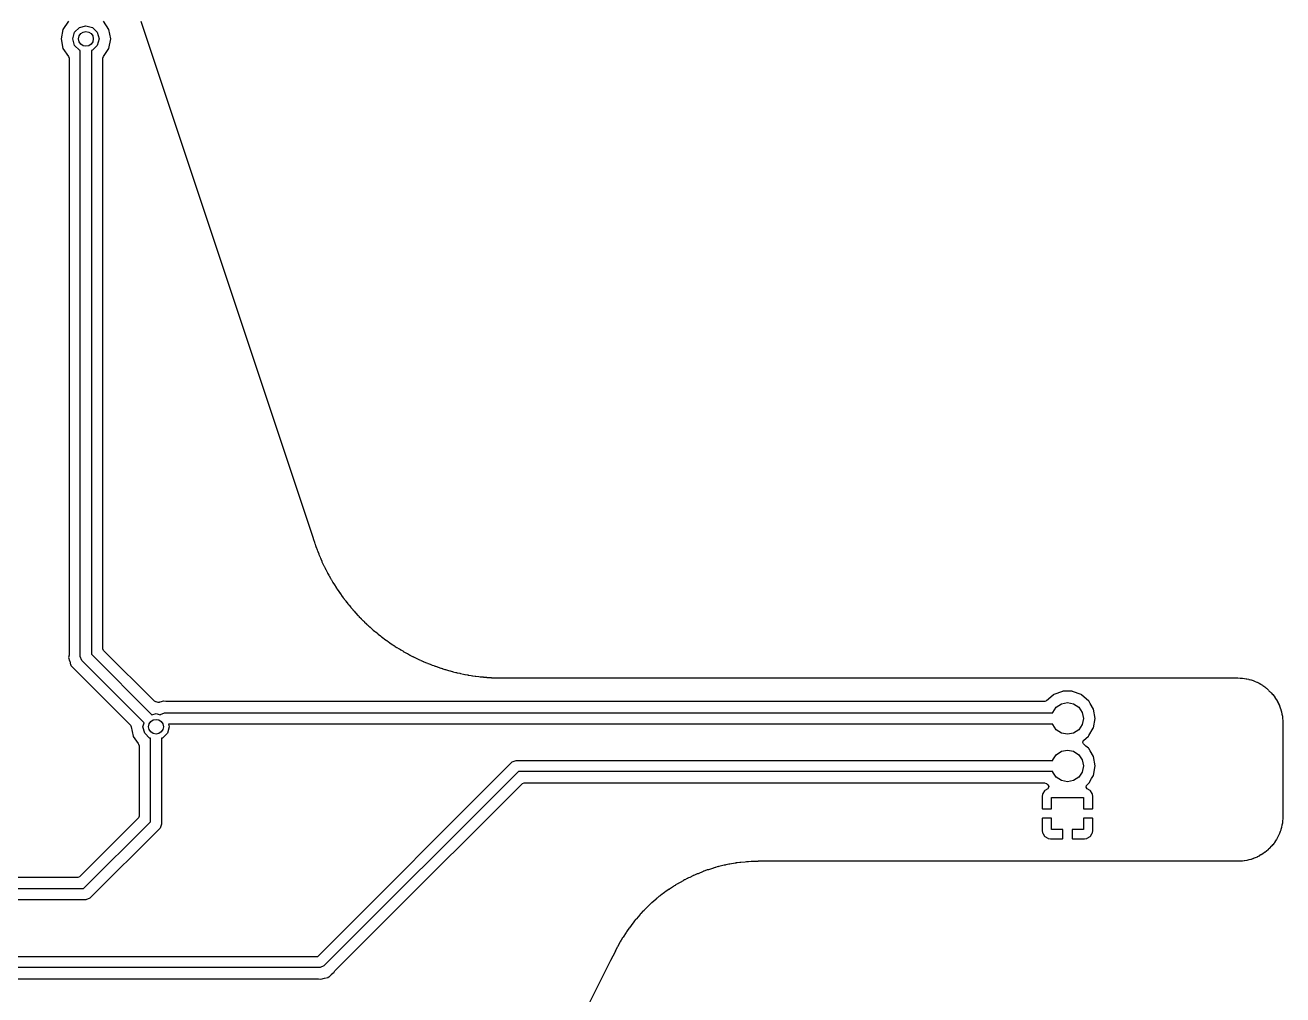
# Model space of a CAD drawing. Extents: x 0.81 to 6.94, y -6.68 to -0.78.
# Drawn here: x 4.297 to 6.943, y -4.462 to -2.421 of the extents above; entities that cross this region are included whole.
import ezdxf

# ---------------------------------------------------------------- set-up
doc = ezdxf.new("R2010")
doc.units = 0
doc.header["$MEASUREMENT"] = 0
doc.layers.add('BLACK', color=7, linetype='CONTINUOUS')

msp = doc.modelspace()

# ---------------------------------------------------------------- linework, layer by layer
at = {"layer": 'BLACK', "linetype": 'CONTINUOUS'}
for p, q in [((4.37677, -2.43002), (4.3728, -2.45)), ((4.38809, -2.41309), (4.37677, -2.43002)), ((4.40113, -2.43622), (4.41122, -2.42613)), ((4.41122, -2.42613), (4.425, -2.42244)), ((4.425, -2.42244), (4.43878, -2.42613)), ((4.43878, -2.42613), (4.44887, -2.43622)), ((4.47323, -2.43002), (4.46191, -2.41309)), ((4.4772, -2.45), (4.47323, -2.43002)), ((4.54025, -2.41302), (4.90279, -3.50064)), ((4.3728, -2.45), (4.37677, -2.46998)), ((4.39744, -2.45), (4.40113, -2.43622)), ((4.40113, -2.46378), (4.39744, -2.45)), ((4.44887, -2.43622), (4.45256, -2.45)), ((4.45256, -2.45), (4.44887, -2.46378)), ((4.47323, -2.46998), (4.4772, -2.45)), ((4.37677, -2.46998), (4.38809, -2.48691)), ((4.38809, -2.48691), (4.38817, -2.48697)), ((4.38817, -2.48697), (4.38955, -2.49029)), ((4.41122, -2.47387), (4.40113, -2.46378)), ((4.41319, -2.47439), (4.41122, -2.47387)), ((4.41319, -3.75), (4.41319, -2.47439)), ((4.43878, -2.47387), (4.43681, -2.47439)), ((4.43681, -2.47439), (4.43681, -3.74511)), ((4.44887, -2.46378), (4.43878, -2.47387)), ((4.46045, -2.49029), (4.46183, -2.48697)), ((4.46183, -2.48697), (4.46191, -2.48691)), ((4.46191, -2.48691), (4.47323, -2.46998)), ((4.38955, -2.49029), (4.38955, -3.74614)), ((4.46045, -3.73326), (4.46045, -2.49029)), ((4.90279, -3.50064), (4.90341, -3.50251)), ((4.90341, -3.50251), (4.90351, -3.50311)), ((4.90351, -3.50311), (4.90351, -3.50311)), ((4.90351, -3.50311), (4.90357, -3.50333)), ((4.90357, -3.50333), (4.90357, -3.50334)), ((4.90357, -3.50334), (4.90359, -3.50346)), ((4.90359, -3.50346), (4.90557, -3.50903)), ((4.90557, -3.50903), (4.9058, -3.50967)), ((4.9058, -3.50967), (4.90583, -3.50977)), ((4.90583, -3.50977), (4.90682, -3.51272)), ((4.90682, -3.51272), (4.90693, -3.51288)), ((4.90693, -3.51288), (4.90701, -3.51308)), ((4.90701, -3.51308), (4.9082, -3.51643)), ((4.9082, -3.51643), (4.90878, -3.51805)), ((4.90878, -3.51805), (4.90897, -3.51909)), ((4.90897, -3.51909), (4.90894, -3.51924)), ((4.90894, -3.51924), (4.90897, -3.51935)), ((4.90897, -3.51935), (4.90906, -3.51958)), ((4.90906, -3.51958), (4.90906, -3.51958)), ((4.90906, -3.51958), (4.91132, -3.52521)), ((4.91132, -3.52521), (4.91139, -3.5254)), ((4.91139, -3.5254), (4.91234, -3.52806)), ((4.91234, -3.52806), (4.91255, -3.52835)), ((4.91255, -3.52835), (4.91257, -3.52839)), ((4.91257, -3.52839), (4.91278, -3.52885)), ((4.91278, -3.52885), (4.9147, -3.53364)), ((4.9147, -3.53364), (4.91494, -3.53467)), ((4.91494, -3.53467), (4.91491, -3.53481)), ((4.91491, -3.53481), (4.91495, -3.53492)), ((4.91495, -3.53492), (4.91749, -3.5406)), ((4.91749, -3.5406), (4.91753, -3.54069)), ((4.91753, -3.54069), (4.91761, -3.54087)), ((4.91761, -3.54087), (4.91853, -3.54317)), ((4.91853, -3.54317), (4.91853, -3.54317)), ((4.91853, -3.54317), (4.91866, -3.5435)), ((4.91866, -3.5435), (4.91888, -3.54378)), ((4.91888, -3.54378), (4.9189, -3.54381)), ((4.9189, -3.54381), (4.91913, -3.54427)), ((4.91913, -3.54427), (4.9212, -3.54889)), ((4.9212, -3.54889), (4.92148, -3.54991)), ((4.92148, -3.54991), (4.92146, -3.55005)), ((4.92146, -3.55005), (4.9215, -3.55016)), ((4.9215, -3.55016), (4.92431, -3.55582)), ((4.92431, -3.55582), (4.92439, -3.556)), ((4.92439, -3.556), (4.92555, -3.55858)), ((4.92555, -3.55858), (4.92578, -3.55885)), ((4.92578, -3.55885), (4.9258, -3.55888)), ((4.9258, -3.55888), (4.92605, -3.55933)), ((4.92605, -3.55933), (4.92827, -3.56379)), ((4.92827, -3.56379), (4.92858, -3.5648)), ((4.92858, -3.5648), (4.92857, -3.56494)), ((4.92857, -3.56494), (4.92861, -3.56505)), ((4.92861, -3.56505), (4.92872, -3.56526)), ((4.92872, -3.56526), (4.92872, -3.56526)), ((4.92872, -3.56526), (4.93164, -3.57059)), ((4.93164, -3.57059), (4.93173, -3.57077)), ((4.93173, -3.57077), (4.933, -3.57331)), ((4.933, -3.57331), (4.93324, -3.57357)), ((4.93324, -3.57357), (4.93325, -3.57359)), ((4.93325, -3.57359), (4.93352, -3.57403)), ((4.93352, -3.57403), (4.93588, -3.57834)), ((4.93588, -3.57834), (4.93623, -3.57933)), ((4.93623, -3.57933), (4.93623, -3.57947)), ((4.93623, -3.57947), (4.93627, -3.57958)), ((4.93627, -3.57958), (4.93639, -3.57978)), ((4.93639, -3.57978), (4.93639, -3.57978)), ((4.93639, -3.57978), (4.93952, -3.585)), ((4.93952, -3.585), (4.93962, -3.58517)), ((4.93962, -3.58517), (4.94098, -3.58766)), ((4.94098, -3.58766), (4.94123, -3.58791)), ((4.94123, -3.58791), (4.94125, -3.58793)), ((4.94125, -3.58793), (4.94153, -3.58836)), ((4.94153, -3.58836), (4.94402, -3.59252)), ((4.94402, -3.59252), (4.94441, -3.59349)), ((4.94441, -3.59349), (4.94441, -3.59363)), ((4.94441, -3.59363), (4.94446, -3.59374)), ((4.94446, -3.59374), (4.94459, -3.59393)), ((4.94459, -3.59393), (4.94459, -3.59393)), ((4.94459, -3.59393), (4.94792, -3.59903)), ((4.94792, -3.59903), (4.94803, -3.5992)), ((4.94803, -3.5992), (4.9492, -3.60116)), ((4.9492, -3.60116), (4.94949, -3.60163)), ((4.94949, -3.60163), (4.94975, -3.60187)), ((4.94975, -3.60187), (4.94976, -3.60189)), ((4.94976, -3.60189), (4.95007, -3.6023)), ((4.95007, -3.6023), (4.95229, -3.60571)), ((4.95229, -3.60571), (4.95269, -3.60631)), ((4.95269, -3.60631), (4.95311, -3.60727)), ((4.95311, -3.60727), (4.95312, -3.60741)), ((4.95312, -3.60741), (4.95317, -3.60752)), ((4.95317, -3.60752), (4.95563, -3.61097)), ((4.95563, -3.61097), (4.95684, -3.61267)), ((4.95684, -3.61267), (4.95695, -3.61283)), ((4.95695, -3.61283), (4.9585, -3.61521)), ((4.9585, -3.61521), (4.95877, -3.61544)), ((4.95877, -3.61544), (4.95879, -3.61545)), ((4.95879, -3.61545), (4.95911, -3.61586)), ((4.95911, -3.61586), (4.96185, -3.61972)), ((4.96185, -3.61972), (4.96232, -3.62066)), ((4.96232, -3.62066), (4.96233, -3.6208)), ((4.96233, -3.6208), (4.96239, -3.6209)), ((4.96239, -3.6209), (4.96252, -3.62108)), ((4.96252, -3.62108), (4.96625, -3.62591)), ((4.96625, -3.62591), (4.96637, -3.62606)), ((4.96637, -3.62606), (4.96801, -3.62838)), ((4.96801, -3.62838), (4.96829, -3.6286)), ((4.96829, -3.6286), (4.9683, -3.62861)), ((4.9683, -3.62861), (4.96864, -3.629)), ((4.96864, -3.629), (4.96964, -3.63029)), ((4.96964, -3.63029), (4.97151, -3.63272)), ((4.97151, -3.63272), (4.97201, -3.63364)), ((4.97201, -3.63364), (4.97202, -3.63378)), ((4.97202, -3.63378), (4.97208, -3.63387)), ((4.97208, -3.63387), (4.97223, -3.63405)), ((4.97223, -3.63405), (4.97223, -3.63405)), ((4.97223, -3.63405), (4.97614, -3.63873)), ((4.97614, -3.63873), (4.97626, -3.63888)), ((4.97626, -3.63888), (4.97751, -3.6405)), ((4.97751, -3.6405), (4.978, -3.64113)), ((4.978, -3.64113), (4.97829, -3.64134)), ((4.97829, -3.64134), (4.9783, -3.64135)), ((4.9783, -3.64135), (4.97865, -3.64173)), ((4.97865, -3.64173), (4.98163, -3.6453)), ((4.98163, -3.6453), (4.98217, -3.6462)), ((4.98217, -3.6462), (4.98219, -3.64634)), ((4.98219, -3.64634), (4.98225, -3.64644)), ((4.98225, -3.64644), (4.9865, -3.65113)), ((4.9865, -3.65113), (4.98662, -3.65128)), ((4.98662, -3.65128), (4.98751, -3.65234)), ((4.98751, -3.65234), (4.98822, -3.65319)), ((4.98822, -3.65319), (4.98822, -3.65319)), ((4.98822, -3.65319), (4.98845, -3.65346)), ((4.98845, -3.65346), (4.98875, -3.65366)), ((4.98875, -3.65366), (4.98875, -3.65366)), ((4.98875, -3.65366), (4.98911, -3.65403)), ((4.98911, -3.65403), (4.99222, -3.65746)), ((4.99222, -3.65746), (4.99279, -3.65834)), ((4.99279, -3.65834), (4.99281, -3.65847)), ((4.99281, -3.65847), (4.99288, -3.65857)), ((4.99288, -3.65857), (4.99304, -3.65872)), ((4.99304, -3.65872), (4.99304, -3.65872)), ((4.99304, -3.65872), (4.99731, -3.6631)), ((4.99731, -3.6631), (4.99744, -3.66324)), ((4.99744, -3.66324), (4.99911, -3.66509)), ((4.99911, -3.66509), (4.99911, -3.66509)), ((4.99911, -3.66509), (4.99935, -3.66535)), ((4.99935, -3.66535), (4.99965, -3.66554)), ((4.99965, -3.66554), (4.99965, -3.66554)), ((4.99965, -3.66554), (5.00003, -3.66589)), ((5.00003, -3.66589), (5.00325, -3.66918)), ((5.00325, -3.66918), (5.00325, -3.66918)), ((5.00325, -3.66918), (5.00385, -3.67004)), ((5.00385, -3.67004), (5.00388, -3.67017)), ((5.00388, -3.67017), (5.00395, -3.67026)), ((5.00395, -3.67026), (5.00411, -3.67041)), ((5.00411, -3.67041), (5.00411, -3.67041)), ((5.00411, -3.67041), (5.00497, -3.67122)), ((5.00497, -3.67122), (5.00855, -3.67462)), ((5.00855, -3.67462), (5.00868, -3.67475)), ((5.00868, -3.67475), (5.00876, -3.67483)), ((5.00876, -3.67483), (5.01021, -3.67632)), ((5.01021, -3.67632), (5.01067, -3.67679)), ((5.01067, -3.67679), (5.01098, -3.67697)), ((5.01098, -3.67697), (5.01138, -3.6773)), ((5.01138, -3.6773), (5.0147, -3.68046)), ((5.0147, -3.68046), (5.01534, -3.68129)), ((5.01534, -3.68129), (5.01537, -3.68142)), ((5.01537, -3.68142), (5.01545, -3.68151)), ((5.01545, -3.68151), (5.01722, -3.68306)), ((5.01722, -3.68306), (5.02021, -3.68569)), ((5.02021, -3.68569), (5.02035, -3.68581)), ((5.02035, -3.68581), (5.02216, -3.68753)), ((5.02216, -3.68753), (5.02216, -3.68753)), ((5.02216, -3.68753), (5.02242, -3.68778)), ((5.02242, -3.68778), (5.02273, -3.68794)), ((5.02273, -3.68794), (5.02314, -3.68826)), ((5.02314, -3.68826), (5.02657, -3.69127)), ((5.02657, -3.69127), (5.02724, -3.69208)), ((5.02724, -3.69208), (5.02728, -3.6922)), ((5.02728, -3.6922), (5.02736, -3.69229)), ((5.02736, -3.69229), (5.02955, -3.69407)), ((5.02955, -3.69407), (5.03227, -3.69628)), ((5.03227, -3.69628), (5.03242, -3.6964)), ((5.03242, -3.6964), (5.0343, -3.69805)), ((5.0343, -3.69805), (5.0343, -3.69805)), ((5.0343, -3.69805), (5.03457, -3.69829)), ((5.03457, -3.69829), (5.03489, -3.69844)), ((5.03489, -3.69844), (5.0353, -3.69874)), ((5.0353, -3.69874), (5.03884, -3.70161)), ((5.03884, -3.70161), (5.03954, -3.70239)), ((5.03954, -3.70239), (5.03958, -3.70252)), ((5.03958, -3.70252), (5.03967, -3.7026)), ((5.03967, -3.7026), (5.04473, -3.7064)), ((5.04473, -3.7064), (5.04488, -3.70652)), ((5.04488, -3.70652), (5.0471, -3.70832)), ((5.0471, -3.70832), (5.04742, -3.70846)), ((5.04742, -3.70846), (5.04785, -3.70874)), ((5.04785, -3.70874), (5.05115, -3.71122)), ((5.05115, -3.71122), (5.05149, -3.71148)), ((5.05149, -3.71148), (5.05222, -3.71223)), ((5.05222, -3.71223), (5.05227, -3.71235)), ((5.05227, -3.71235), (5.05235, -3.71243)), ((5.05235, -3.71243), (5.05253, -3.71255)), ((5.05253, -3.71255), (5.05253, -3.71255)), ((5.05253, -3.71255), (5.05756, -3.71604)), ((5.05756, -3.71604), (5.05772, -3.71615)), ((5.05772, -3.71615), (5.06, -3.71786)), ((5.06, -3.71786), (5.06033, -3.71798)), ((5.06033, -3.71798), (5.06077, -3.71825)), ((5.06077, -3.71825), (5.06451, -3.72085)), ((5.06451, -3.72085), (5.06527, -3.72157)), ((5.06527, -3.72157), (5.06532, -3.72169)), ((5.06532, -3.72169), (5.06541, -3.72177)), ((5.06541, -3.72177), (5.07075, -3.72517)), ((5.07075, -3.72517), (5.07091, -3.72527)), ((5.07091, -3.72527), (5.07297, -3.7267)), ((5.07297, -3.7267), (5.07297, -3.7267)), ((5.07297, -3.7267), (5.07326, -3.7269)), ((5.07326, -3.7269), (5.07359, -3.72701)), ((5.07359, -3.72701), (5.07404, -3.72726)), ((5.07404, -3.72726), (5.07504, -3.7279)), ((5.07504, -3.7279), (5.07592, -3.72845)), ((5.07592, -3.72845), (5.07789, -3.72971)), ((5.07789, -3.72971), (5.07867, -3.73041)), ((5.07867, -3.73041), (5.07873, -3.73052)), ((5.07873, -3.73052), (5.07882, -3.7306)), ((5.07882, -3.7306), (5.08423, -3.73376)), ((4.38946, -3.74707), (4.38854, -3.75191)), ((4.38854, -3.75191), (4.39059, -3.75871)), ((4.38955, -3.74614), (4.38946, -3.74707)), ((4.41665, -3.75835), (4.41319, -3.75)), ((4.43681, -3.74511), (4.56394, -3.87224)), ((4.46191, -3.73677), (4.46045, -3.73326)), ((4.56908, -3.84394), (4.46191, -3.73677)), ((5.08423, -3.73376), (5.08429, -3.73379)), ((5.08429, -3.73379), (5.08445, -3.73389)), ((5.08445, -3.73389), (5.08656, -3.73523)), ((5.08656, -3.73523), (5.08656, -3.73523)), ((5.08656, -3.73523), (5.08686, -3.73542)), ((5.08686, -3.73542), (5.0872, -3.73552)), ((5.0872, -3.73552), (5.08766, -3.73576)), ((5.08766, -3.73576), (5.0916, -3.73806)), ((5.0916, -3.73806), (5.09241, -3.73873)), ((5.09241, -3.73873), (5.09248, -3.73884)), ((5.09248, -3.73884), (5.09257, -3.73891)), ((5.09257, -3.73891), (5.09276, -3.73901)), ((5.09276, -3.73901), (5.09276, -3.73901)), ((5.09276, -3.73901), (5.09816, -3.74189)), ((5.09816, -3.74189), (5.09832, -3.74199)), ((5.09832, -3.74199), (5.09957, -3.74271)), ((5.09957, -3.74271), (5.10079, -3.74342)), ((5.10079, -3.74342), (5.10113, -3.74351)), ((5.10113, -3.74351), (5.1016, -3.74373)), ((5.1016, -3.74373), (5.10564, -3.74589)), ((5.10564, -3.74589), (5.10647, -3.74652)), ((5.10647, -3.74652), (5.10654, -3.74664)), ((5.10654, -3.74664), (5.10664, -3.7467)), ((5.10664, -3.7467), (5.11228, -3.74944)), ((5.11228, -3.74944), (5.11234, -3.74946)), ((5.11234, -3.74946), (5.11251, -3.74955)), ((5.11251, -3.74955), (5.11281, -3.74971)), ((5.11281, -3.74971), (5.11424, -3.75047)), ((5.11424, -3.75047), (5.11502, -3.75089)), ((5.11502, -3.75089), (5.11537, -3.75096)), ((5.11537, -3.75096), (5.11585, -3.75117)), ((5.11585, -3.75117), (5.11999, -3.75318)), ((5.11999, -3.75318), (5.12085, -3.75378)), ((5.12085, -3.75378), (5.12092, -3.75389)), ((5.12092, -3.75389), (5.12102, -3.75395)), ((5.12102, -3.75395), (5.12122, -3.75404)), ((5.12122, -3.75404), (5.12682, -3.75649)), ((5.12682, -3.75649), (5.12699, -3.75657)), ((5.12699, -3.75657), (5.12924, -3.75766)), ((4.39059, -3.75871), (4.39075, -3.75924)), ((4.39075, -3.75924), (4.39082, -3.75949)), ((4.39082, -3.75949), (4.39264, -3.76692)), ((4.39264, -3.76692), (4.39304, -3.76737)), ((4.39304, -3.76737), (4.39321, -3.7677)), ((4.39321, -3.7677), (4.39323, -3.76775)), ((4.39323, -3.76775), (4.39344, -3.76815)), ((4.39344, -3.76815), (4.39357, -3.76859)), ((4.39357, -3.76859), (4.39399, -3.76913)), ((4.39399, -3.76913), (4.39895, -3.77409)), ((4.39895, -3.77409), (4.39917, -3.77432)), ((4.39917, -3.77432), (4.39962, -3.77483)), ((4.39962, -3.77483), (4.40416, -3.77998)), ((4.40416, -3.77998), (4.40472, -3.7802)), ((4.40472, -3.7802), (4.40521, -3.78054)), ((4.40521, -3.78054), (4.40517, -3.7806)), ((4.40517, -3.7806), (4.40602, -3.78116)), ((4.40602, -3.78116), (4.46294, -3.83808)), ((4.54724, -3.88894), (4.41665, -3.75835)), ((5.12924, -3.75766), (5.12924, -3.75766)), ((5.12924, -3.75766), (5.12956, -3.75782)), ((5.12956, -3.75782), (5.12991, -3.75787)), ((5.12991, -3.75787), (5.12991, -3.75788)), ((5.12991, -3.75788), (5.13039, -3.75806)), ((5.13039, -3.75806), (5.13463, -3.75992)), ((5.13463, -3.75992), (5.13551, -3.76048)), ((5.13551, -3.76048), (5.13559, -3.7606)), ((5.13559, -3.7606), (5.13569, -3.76065)), ((5.13569, -3.76065), (5.1359, -3.76073)), ((5.1359, -3.76073), (5.1359, -3.76073)), ((5.1359, -3.76073), (5.14159, -3.76297)), ((5.14159, -3.76297), (5.14176, -3.76304)), ((5.14176, -3.76304), (5.14405, -3.76404)), ((5.14405, -3.76404), (5.14437, -3.76418)), ((5.14437, -3.76418), (5.14472, -3.76423)), ((5.14472, -3.76423), (5.14473, -3.76423)), ((5.14473, -3.76423), (5.14522, -3.76439)), ((5.14522, -3.76439), (5.14956, -3.7661)), ((5.14956, -3.7661), (5.15046, -3.76663)), ((5.15046, -3.76663), (5.15054, -3.76674)), ((5.15054, -3.76674), (5.15065, -3.76679)), ((5.15065, -3.76679), (5.15338, -3.76775)), ((5.15338, -3.76775), (5.15662, -3.76888)), ((5.15662, -3.76888), (5.1568, -3.76894)), ((5.1568, -3.76894), (5.15756, -3.76924)), ((5.15756, -3.76924), (5.15945, -3.76999)), ((5.15945, -3.76999), (5.15981, -3.77002)), ((5.15981, -3.77002), (5.15982, -3.77002)), ((5.15982, -3.77002), (5.16031, -3.77016)), ((5.16031, -3.77016), (5.16475, -3.77171)), ((5.16475, -3.77171), (5.16567, -3.77221)), ((5.16567, -3.77221), (5.16576, -3.77231)), ((5.16576, -3.77231), (5.16586, -3.77236)), ((5.16586, -3.77236), (5.17191, -3.77421)), ((5.17191, -3.77421), (5.1721, -3.77427)), ((5.1721, -3.77427), (5.17478, -3.77521)), ((5.17478, -3.77521), (5.17514, -3.77523)), ((5.17514, -3.77523), (5.17515, -3.77523)), ((5.17515, -3.77523), (5.17565, -3.77535)), ((5.17565, -3.77535), (5.18018, -3.77674)), ((5.18018, -3.77674), (5.18113, -3.7772)), ((5.18113, -3.7772), (5.18122, -3.77731)), ((5.18122, -3.77731), (5.18133, -3.77735)), ((5.18133, -3.77735), (5.18745, -3.77896)), ((5.18745, -3.77896), (5.18763, -3.77901)), ((5.18763, -3.77901), (5.19035, -3.77985)), ((5.19035, -3.77985), (5.1907, -3.77985)), ((5.1907, -3.77985), (5.19072, -3.77985)), ((5.19072, -3.77985), (5.19123, -3.77996)), ((5.19123, -3.77996), (5.19344, -3.78054)), ((5.19344, -3.78054), (5.19586, -3.78118)), ((5.19586, -3.78118), (5.19682, -3.7816)), ((5.19682, -3.7816), (5.19692, -3.7817)), ((5.19692, -3.7817), (5.19703, -3.78175)), ((5.19703, -3.78175), (5.19725, -3.7818)), ((5.19725, -3.7818), (5.2032, -3.78311)), ((5.2032, -3.78311), (5.20339, -3.78316)), ((5.20339, -3.78316), (5.20487, -3.78355)), ((5.20487, -3.78355), (5.20614, -3.78388)), ((5.20614, -3.78388), (5.20649, -3.78387)), ((5.20649, -3.78387), (5.20651, -3.78388)), ((5.20651, -3.78388), (5.20702, -3.78396)), ((5.20702, -3.78396), (5.21175, -3.78501)), ((5.21175, -3.78501), (5.21273, -3.7854)), ((5.21273, -3.7854), (5.21284, -3.7855)), ((5.21284, -3.7855), (5.21294, -3.78553)), ((5.21294, -3.78553), (5.21917, -3.78666)), ((5.21917, -3.78666), (5.21936, -3.7867)), ((5.21936, -3.7867), (5.22213, -3.78731)), ((5.22213, -3.78731), (5.22248, -3.78729)), ((5.22248, -3.78729), (5.22251, -3.78729)), ((5.22251, -3.78729), (5.22302, -3.78735)), ((5.22302, -3.78735), (5.22785, -3.78823)), ((5.22785, -3.78823), (5.22884, -3.78858)), ((5.22884, -3.78858), (5.22895, -3.78867)), ((5.22895, -3.78867), (5.22907, -3.7887)), ((5.22907, -3.7887), (5.2293, -3.78874)), ((5.2293, -3.78874), (5.2293, -3.78874)), ((5.2293, -3.78874), (5.23003, -3.78884)), ((5.23003, -3.78884), (5.23532, -3.78958)), ((5.23532, -3.78958), (5.23551, -3.78961)), ((5.23551, -3.78961), (5.23831, -3.79012)), ((5.23831, -3.79012), (5.23866, -3.79008)), ((5.23866, -3.79008), (5.23869, -3.79008)), ((5.23869, -3.79008), (5.2392, -3.79013)), ((5.2392, -3.79013), (5.24414, -3.79082)), ((5.24414, -3.79082), (5.24515, -3.79113)), ((5.24515, -3.79113), (5.24526, -3.79122)), ((5.24526, -3.79122), (5.24537, -3.79125)), ((5.24537, -3.79125), (5.25166, -3.79188)), ((5.25166, -3.79188), (5.25185, -3.7919)), ((5.25185, -3.7919), (5.25466, -3.79229)), ((5.25466, -3.79229), (5.25501, -3.79224)), ((5.25501, -3.79224), (5.25505, -3.79224)), ((5.25505, -3.79224), (5.25556, -3.79227)), ((5.25556, -3.79227), (5.2606, -3.79277)), ((5.2606, -3.79277), (5.26162, -3.79304)), ((5.26162, -3.79304), (5.26174, -3.79313)), ((5.26174, -3.79313), (5.26185, -3.79315)), ((5.26185, -3.79315), (5.26209, -3.79317)), ((5.26209, -3.79317), (5.26209, -3.79317)), ((5.26209, -3.79317), (5.26815, -3.79353)), ((5.26815, -3.79353), (5.26835, -3.79354)), ((5.26835, -3.79354), (5.27082, -3.79379)), ((5.27082, -3.79379), (5.27082, -3.79379)), ((5.27082, -3.79379), (5.27117, -3.79383)), ((5.27117, -3.79383), (5.27152, -3.79376)), ((5.27152, -3.79376), (5.27156, -3.79376)), ((5.27156, -3.79376), (5.27207, -3.79376)), ((5.27207, -3.79376), (5.27574, -3.79398)), ((5.27574, -3.79398), (5.27722, -3.79407)), ((5.27722, -3.79407), (5.27825, -3.7943)), ((5.27825, -3.7943), (5.27837, -3.79439)), ((5.27837, -3.79439), (5.27849, -3.7944)), ((5.27849, -3.7944), (5.2848, -3.79453)), ((5.2848, -3.79453), (5.285, -3.79454)), ((5.285, -3.79454), (5.28782, -3.79471)), ((5.28782, -3.79471), (5.28817, -3.79463)), ((5.28817, -3.79463), (5.28821, -3.79462)), ((5.28821, -3.79462), (5.28872, -3.79461)), ((5.28872, -3.79461), (5.29037, -3.79464)), ((5.29037, -3.79464), (5.29383, -3.79471)), ((5.29383, -3.79471), (5.29443, -3.79483)), ((5.29443, -3.79483), (5.29443, -3.79482)), ((5.29443, -3.79482), (5.29466, -3.79484)), ((5.29466, -3.79484), (5.29467, -3.79485)), ((5.29467, -3.79485), (5.29478, -3.79486)), ((5.29478, -3.79486), (5.30138, -3.79486)), ((5.30138, -3.79486), (5.30148, -3.79486)), ((5.30148, -3.79486), (5.3046, -3.79493)), ((5.3046, -3.79493), (5.30478, -3.79488)), ((5.30478, -3.79488), (5.305, -3.79486)), ((5.305, -3.79486), (6.84823, -3.79486)), ((6.84823, -3.79486), (6.84836, -3.79486)), ((6.84836, -3.79486), (6.84845, -3.79487)), ((6.84845, -3.79487), (6.85318, -3.79498)), ((6.85318, -3.79498), (6.85342, -3.795)), ((6.85342, -3.795), (6.85783, -3.79532)), ((6.85783, -3.79532), (6.85807, -3.79535)), ((6.85807, -3.79535), (6.86244, -3.79589)), ((6.86244, -3.79589), (6.86268, -3.79593)), ((6.86268, -3.79593), (6.86601, -3.79651)), ((6.86601, -3.79651), (6.86701, -3.79668)), ((6.86701, -3.79668), (6.86725, -3.79673)), ((6.86725, -3.79673), (6.87152, -3.79769)), ((6.87152, -3.79769), (6.87175, -3.79775)), ((6.87175, -3.79775), (6.87597, -3.79892)), ((6.87597, -3.79892), (6.8762, -3.79899)), ((6.8762, -3.79899), (6.88035, -3.80036)), ((6.88035, -3.80036), (6.88058, -3.80044)), ((6.88058, -3.80044), (6.88465, -3.80202)), ((6.88465, -3.80202), (6.88487, -3.80211)), ((6.88487, -3.80211), (6.88843, -3.80369)), ((6.88843, -3.80369), (6.88887, -3.80388)), ((6.88887, -3.80388), (6.88908, -3.80398)), ((6.88908, -3.80398), (6.89299, -3.80594)), ((6.89299, -3.80594), (6.8932, -3.80606)), ((6.8932, -3.80606), (6.89701, -3.80821)), ((6.89701, -3.80821), (6.89721, -3.80834)), ((6.89721, -3.80834), (6.89995, -3.81006)), ((6.89995, -3.81006), (6.90092, -3.81068)), ((6.45468, -3.83509), (6.44558, -3.84273)), ((6.46067, -3.83006), (6.45468, -3.83509)), ((6.46101, -3.82978), (6.46067, -3.83006)), ((6.46067, -3.83006), (6.46067, -3.83006)), ((6.46141, -3.82963), (6.46101, -3.82978)), ((6.47952, -3.82304), (6.46141, -3.82963)), ((6.46141, -3.82963), (6.46141, -3.82963)), ((6.47993, -3.82289), (6.47952, -3.82304)), ((6.47952, -3.82304), (6.47952, -3.82304)), ((6.50007, -3.82289), (6.47993, -3.82289)), ((6.50048, -3.82304), (6.50007, -3.82289)), ((6.51859, -3.82963), (6.50048, -3.82304)), ((6.50048, -3.82304), (6.50048, -3.82304)), ((6.51899, -3.82978), (6.51859, -3.82963)), ((6.51859, -3.82963), (6.51859, -3.82963)), ((6.51933, -3.83006), (6.51899, -3.82978)), ((6.52532, -3.83509), (6.51933, -3.83006)), ((6.51933, -3.83006), (6.51933, -3.83006)), ((6.53442, -3.84273), (6.52532, -3.83509)), ((6.90092, -3.81068), (6.90112, -3.81081)), ((6.90112, -3.81081), (6.9031, -3.8122)), ((6.9031, -3.8122), (6.90471, -3.81333)), ((6.90471, -3.81333), (6.90491, -3.81348)), ((6.90491, -3.81348), (6.90831, -3.81613)), ((6.90831, -3.81613), (6.90838, -3.81619)), ((6.90838, -3.81619), (6.90857, -3.81634)), ((6.90857, -3.81634), (6.9088, -3.81654)), ((6.9088, -3.81654), (6.91164, -3.81899)), ((6.91164, -3.81899), (6.91292, -3.82069)), ((6.91292, -3.82069), (6.91348, -3.82192)), ((6.91348, -3.82192), (6.91522, -3.82304)), ((6.91522, -3.82304), (6.91645, -3.82384)), ((6.91645, -3.82384), (6.91735, -3.82458)), ((6.91735, -3.82458), (6.91855, -3.82584)), ((6.91855, -3.82584), (6.91872, -3.82603)), ((6.91872, -3.82603), (6.9216, -3.82938)), ((6.9216, -3.82938), (6.92176, -3.82956)), ((6.92176, -3.82956), (6.92447, -3.83304)), ((6.92447, -3.83304), (6.92461, -3.83323)), ((6.92461, -3.83323), (6.92686, -3.83644)), ((6.92686, -3.83644), (6.92713, -3.83682)), ((4.46294, -3.83808), (4.51894, -3.89408)), ((4.5724, -3.84532), (4.56908, -3.84394)), ((4.5725, -3.8453), (4.5724, -3.84532)), ((4.57298, -3.84539), (4.5725, -3.8453)), ((4.57702, -3.84619), (4.57298, -3.84539)), ((4.57917, -3.84615), (4.57702, -3.84619)), ((4.57949, -3.84607), (4.57917, -3.84615)), ((4.58051, -3.84582), (4.57949, -3.84607)), ((4.58076, -3.84575), (4.58051, -3.84582)), ((4.58809, -3.84354), (4.58076, -3.84575)), ((4.58868, -3.84365), (4.58809, -3.84354)), ((4.59293, -3.84446), (4.58868, -3.84365)), ((4.59386, -3.84455), (4.59293, -3.84446)), ((6.44184, -3.84455), (4.59386, -3.84455)), ((6.44227, -3.84453), (6.44184, -3.84455)), ((6.44551, -3.84284), (6.44227, -3.84453)), ((6.44558, -3.84273), (6.44551, -3.84284)), ((6.45908, -3.86719), (6.46634, -3.85634)), ((6.46634, -3.85634), (6.47719, -3.84908)), ((6.47719, -3.84908), (6.49, -3.84654)), ((6.49, -3.84654), (6.50281, -3.84908)), ((6.50281, -3.84908), (6.51366, -3.85634)), ((6.51366, -3.85634), (6.52092, -3.86719)), ((6.53464, -3.8431), (6.53442, -3.84273)), ((6.53775, -3.8485), (6.53464, -3.8431)), ((6.53464, -3.8431), (6.53464, -3.8431)), ((6.54449, -3.86017), (6.53775, -3.8485)), ((6.54799, -3.88), (6.54449, -3.86017)), ((6.92713, -3.83682), (6.92727, -3.83703)), ((6.92727, -3.83703), (6.92961, -3.84073)), ((6.92961, -3.84073), (6.92973, -3.84094)), ((6.92973, -3.84094), (6.93165, -3.84432)), ((6.93165, -3.84432), (6.93189, -3.84474)), ((6.93189, -3.84474), (6.932, -3.84496)), ((6.932, -3.84496), (6.93396, -3.84886)), ((6.93396, -3.84886), (6.93407, -3.84908)), ((6.93407, -3.84908), (6.93584, -3.85307)), ((6.93584, -3.85307), (6.93593, -3.8533)), ((6.93593, -3.8533), (6.9375, -3.85737)), ((6.9375, -3.85737), (6.93758, -3.8576)), ((6.93758, -3.8576), (6.9387, -3.86097)), ((6.9387, -3.86097), (6.93895, -3.86174)), ((6.93895, -3.86174), (6.93902, -3.86198)), ((6.93902, -3.86198), (6.94019, -3.86619)), ((4.54494, -3.8975), (4.54724, -3.88894)), ((4.56394, -3.87224), (4.5725, -3.86994)), ((4.5725, -3.86994), (4.58106, -3.87224)), ((4.58106, -3.87224), (4.58165, -3.87165)), ((4.58165, -3.87165), (4.59, -3.86819)), ((4.59, -3.86819), (6.45888, -3.86819)), ((6.45888, -3.86819), (6.45908, -3.86719)), ((6.52092, -3.86719), (6.52346, -3.88)), ((6.52346, -3.88), (6.52092, -3.89281)), ((6.54449, -3.89983), (6.54799, -3.88)), ((6.94019, -3.86619), (6.94025, -3.86643)), ((6.94025, -3.86643), (6.94122, -3.8707)), ((6.94122, -3.8707), (6.94126, -3.87094)), ((6.94126, -3.87094), (6.94202, -3.87526)), ((6.94202, -3.87526), (6.94205, -3.8755)), ((6.94205, -3.8755), (6.9426, -3.87987)), ((6.9426, -3.87987), (6.94262, -3.88011)), ((6.94262, -3.88011), (6.94294, -3.88445)), ((6.94294, -3.88445), (6.94295, -3.88452)), ((6.94295, -3.88452), (6.94296, -3.88477)), ((6.94296, -3.88477), (6.94306, -3.88858)), ((6.94306, -3.88858), (6.94308, -3.88956)), ((4.51894, -3.89408), (4.52032, -3.8974)), ((4.52032, -3.8974), (4.5203, -3.8975)), ((4.5203, -3.8975), (4.52427, -3.91748)), ((4.54863, -3.91128), (4.54494, -3.8975)), ((4.55872, -3.92137), (4.54863, -3.91128)), ((4.59637, -3.91128), (4.58628, -3.92137)), ((4.60006, -3.8975), (4.59637, -3.91128)), ((6.45888, -3.89181), (4.59853, -3.89181)), ((4.59853, -3.89181), (4.60006, -3.8975)), ((6.45908, -3.89281), (6.45888, -3.89181)), ((6.46634, -3.90366), (6.45908, -3.89281)), ((6.47719, -3.91092), (6.46634, -3.90366)), ((6.49, -3.91346), (6.47719, -3.91092)), ((6.50281, -3.91092), (6.49, -3.91346)), ((6.51366, -3.90366), (6.50281, -3.91092)), ((6.52092, -3.89281), (6.51366, -3.90366)), ((6.53503, -3.91622), (6.54427, -3.90021)), ((6.54427, -3.90021), (6.54449, -3.89983)), ((6.94308, -3.88956), (6.94308, -3.88969)), ((6.94308, -3.88969), (6.94308, -4.08583)), ((4.52427, -3.91748), (4.52454, -3.91788)), ((4.52454, -3.91788), (4.53465, -3.93301)), ((4.53465, -3.93301), (4.53559, -3.93441)), ((4.53559, -3.93441), (4.53567, -3.93447)), ((4.53567, -3.93447), (4.53705, -3.93779)), ((4.53705, -3.93779), (4.53705, -4.08576)), ((4.56069, -3.92189), (4.55872, -3.92137)), ((4.56069, -4.09761), (4.56069, -3.92189)), ((4.58628, -3.92137), (4.58431, -3.92189)), ((4.58431, -3.92189), (4.58431, -4.1025)), ((6.52203, -3.93043), (6.52317, -3.92681)), ((6.52378, -3.9338), (6.52203, -3.93043)), ((6.52317, -3.92681), (6.52378, -3.9262)), ((6.52378, -3.9262), (6.53409, -3.91755)), ((6.52888, -3.93808), (6.52378, -3.9338)), ((6.53442, -3.94273), (6.52888, -3.93808)), ((6.53409, -3.91755), (6.53442, -3.91727)), ((6.53442, -3.91727), (6.53503, -3.91622)), ((5.32165, -3.97165), (5.33, -3.96819)), ((5.33, -3.96819), (6.45888, -3.96819)), ((6.45888, -3.96819), (6.45908, -3.96719)), ((6.45908, -3.96719), (6.46634, -3.95634)), ((6.46634, -3.95634), (6.47719, -3.94908)), ((6.47719, -3.94908), (6.49, -3.94654)), ((6.49, -3.94654), (6.50281, -3.94908)), ((6.50281, -3.94908), (6.51366, -3.95634)), ((6.51366, -3.95634), (6.52092, -3.96719)), ((6.52092, -3.96719), (6.52346, -3.98)), ((6.53464, -3.9431), (6.53442, -3.94273)), ((6.53759, -3.94821), (6.53464, -3.9431)), ((6.53464, -3.9431), (6.53464, -3.9431)), ((6.54449, -3.96017), (6.53759, -3.94821)), ((6.54799, -3.98), (6.54449, -3.96017)), ((4.91261, -4.38069), (5.32165, -3.97165)), ((5.33489, -3.99181), (4.92585, -4.40085)), ((6.45888, -3.99181), (5.33489, -3.99181)), ((6.45908, -3.99281), (6.45888, -3.99181)), ((6.46634, -4.00366), (6.45908, -3.99281)), ((6.52092, -3.99281), (6.51366, -4.00366)), ((6.52346, -3.98), (6.52092, -3.99281)), ((6.54449, -3.99983), (6.54799, -3.98)), ((5.24495, -4.11519), (5.34323, -4.01691)), ((5.34323, -4.01691), (5.34674, -4.01545)), ((5.34674, -4.01545), (6.44184, -4.01545)), ((6.44184, -4.01545), (6.44534, -4.01691)), ((6.44534, -4.01691), (6.44541, -4.01697)), ((6.44541, -4.01697), (6.44558, -4.01727)), ((6.44558, -4.01727), (6.44797, -4.01928)), ((6.44797, -4.01928), (6.44883, -4.02)), ((6.44883, -4.02), (6.45058, -4.02337)), ((6.47719, -4.01092), (6.46634, -4.00366)), ((6.49, -4.01346), (6.47719, -4.01092)), ((6.50281, -4.01092), (6.49, -4.01346)), ((6.51366, -4.00366), (6.50281, -4.01092)), ((6.5295, -4.02477), (6.53024, -4.02104)), ((6.53024, -4.02104), (6.53117, -4.02)), ((6.53117, -4.02), (6.53203, -4.01928)), ((6.53203, -4.01928), (6.53442, -4.01727)), ((6.53442, -4.01727), (6.53547, -4.01545)), ((6.53547, -4.01545), (6.54079, -4.00623)), ((6.54079, -4.00623), (6.54449, -3.99983)), ((6.43658, -4.04433), (6.43654, -4.04481)), ((6.43654, -4.04481), (6.43654, -4.06901)), ((6.4376, -4.03921), (6.43658, -4.04433)), ((6.43797, -4.03833), (6.4376, -4.03921)), ((6.44184, -4.03252), (6.43797, -4.03833)), ((6.44252, -4.03184), (6.44184, -4.03252)), ((6.44839, -4.02792), (6.44252, -4.03184)), ((6.44944, -4.02699), (6.44839, -4.02792)), ((6.45058, -4.02337), (6.44944, -4.02699)), ((6.45654, -4.07), (6.45654, -4.04654)), ((6.45654, -4.04654), (6.52346, -4.04654)), ((6.52346, -4.04654), (6.52346, -4.07)), ((6.53161, -4.02792), (6.5295, -4.02477)), ((6.53748, -4.03184), (6.53161, -4.02792)), ((6.53816, -4.03252), (6.53748, -4.03184)), ((6.54203, -4.03833), (6.53816, -4.03252)), ((6.5424, -4.03921), (6.54203, -4.03833)), ((6.54342, -4.04433), (6.5424, -4.03921)), ((6.54346, -4.04481), (6.54342, -4.04433)), ((6.54346, -4.06901), (6.54346, -4.04481)), ((6.43654, -4.06901), (6.43682, -4.06971)), ((6.43682, -4.06971), (6.43752, -4.07)), ((6.43752, -4.07), (6.45654, -4.07)), ((6.52346, -4.07), (6.54248, -4.07)), ((6.54248, -4.07), (6.54318, -4.06971)), ((6.54318, -4.06971), (6.54346, -4.06901)), ((4.53559, -4.08927), (4.41177, -4.21309)), ((4.42011, -4.23819), (4.56069, -4.09761)), ((4.53705, -4.08576), (4.53559, -4.08927)), ((6.43682, -4.09029), (6.43654, -4.09099)), ((6.43654, -4.09099), (6.43654, -4.11519)), ((6.43752, -4.09), (6.43682, -4.09029)), ((6.45654, -4.09), (6.43752, -4.09)), ((6.45654, -4.11346), (6.45654, -4.09)), ((6.54248, -4.09), (6.52346, -4.09)), ((6.52346, -4.09), (6.52346, -4.11346)), ((6.54318, -4.09029), (6.54248, -4.09)), ((6.54346, -4.09099), (6.54318, -4.09029)), ((6.54346, -4.11519), (6.54346, -4.09099)), ((6.94202, -4.10025), (6.94126, -4.10458)), ((6.94205, -4.10001), (6.94202, -4.10025)), ((6.9426, -4.09564), (6.94205, -4.10001)), ((6.94262, -4.0954), (6.9426, -4.09564)), ((6.94293, -4.09119), (6.94262, -4.0954)), ((6.94295, -4.09099), (6.94293, -4.09119)), ((6.94296, -4.09074), (6.94295, -4.09099)), ((6.94297, -4.09029), (6.94296, -4.09074)), ((6.94308, -4.08595), (6.94297, -4.09029)), ((6.94308, -4.08583), (6.94308, -4.08595)), ((4.58085, -4.11085), (4.43335, -4.25835)), ((4.58431, -4.1025), (4.58085, -4.11085)), ((5.14579, -4.21434), (5.24495, -4.11519)), ((6.43654, -4.11519), (6.43658, -4.11567)), ((6.43658, -4.11567), (6.4376, -4.12079)), ((6.4376, -4.12079), (6.43797, -4.12167)), ((6.43797, -4.12167), (6.44184, -4.12748)), ((6.44184, -4.12748), (6.44252, -4.12816)), ((6.48, -4.11346), (6.45654, -4.11346)), ((6.48, -4.13248), (6.48, -4.11346)), ((6.52346, -4.11346), (6.5, -4.11346)), ((6.5, -4.11346), (6.5, -4.13248)), ((6.53748, -4.12816), (6.53816, -4.12748)), ((6.53816, -4.12748), (6.54203, -4.12167)), ((6.54203, -4.12167), (6.5424, -4.12079)), ((6.5424, -4.12079), (6.54342, -4.11567)), ((6.54342, -4.11567), (6.54346, -4.11519)), ((6.93396, -4.12665), (6.932, -4.13055)), ((6.93407, -4.12644), (6.93396, -4.12665)), ((6.93584, -4.12244), (6.93407, -4.12644)), ((6.93593, -4.12222), (6.93584, -4.12244)), ((6.9375, -4.11814), (6.93593, -4.12222)), ((6.93758, -4.11792), (6.9375, -4.11814)), ((6.93859, -4.11485), (6.93758, -4.11792)), ((6.93895, -4.11377), (6.93859, -4.11485)), ((6.93902, -4.11354), (6.93895, -4.11377)), ((6.94019, -4.10932), (6.93902, -4.11354)), ((6.94025, -4.10909), (6.94019, -4.10932)), ((6.94122, -4.10482), (6.94025, -4.10909)), ((6.94126, -4.10458), (6.94122, -4.10482)), ((6.44252, -4.12816), (6.44833, -4.13203)), ((6.44833, -4.13203), (6.44921, -4.1324)), ((6.44921, -4.1324), (6.45433, -4.13342)), ((6.45433, -4.13342), (6.45481, -4.13346)), ((6.45481, -4.13346), (6.47901, -4.13346)), ((6.47901, -4.13346), (6.47971, -4.13318)), ((6.47971, -4.13318), (6.48, -4.13248)), ((6.5, -4.13248), (6.50029, -4.13318)), ((6.50029, -4.13318), (6.50099, -4.13346)), ((6.50099, -4.13346), (6.52519, -4.13346)), ((6.52519, -4.13346), (6.52567, -4.13342)), ((6.52567, -4.13342), (6.53079, -4.1324)), ((6.53079, -4.1324), (6.53167, -4.13203)), ((6.53167, -4.13203), (6.53748, -4.12816)), ((6.91483, -4.15353), (6.9128, -4.15545)), ((6.91516, -4.15318), (6.91483, -4.15353)), ((6.91882, -4.14896), (6.91516, -4.15318)), ((6.91912, -4.14887), (6.91882, -4.14896)), ((6.91962, -4.14844), (6.91912, -4.14887)), ((6.9216, -4.14614), (6.91962, -4.14844)), ((6.92176, -4.14595), (6.9216, -4.14614)), ((6.92447, -4.14248), (6.92176, -4.14595)), ((6.92461, -4.14228), (6.92447, -4.14248)), ((6.92527, -4.14134), (6.92461, -4.14228)), ((6.92713, -4.13869), (6.92527, -4.14134)), ((6.92727, -4.13849), (6.92713, -4.13869)), ((6.92961, -4.13478), (6.92727, -4.13849)), ((6.92973, -4.13458), (6.92961, -4.13478)), ((6.93189, -4.13077), (6.92973, -4.13458)), ((6.932, -4.13055), (6.93189, -4.13077)), ((5.84835, -4.18043), (5.84215, -4.18065)), ((5.84853, -4.18042), (5.84835, -4.18043)), ((5.84835, -4.18043), (5.84835, -4.18043)), ((5.84864, -4.18043), (5.84853, -4.18042)), ((5.84873, -4.18049), (5.84864, -4.18043)), ((5.84974, -4.18065), (5.84873, -4.18049)), ((6.85318, -4.18053), (6.84855, -4.18064)), ((6.85342, -4.18052), (6.85318, -4.18053)), ((6.85783, -4.18019), (6.85342, -4.18052)), ((6.85807, -4.18016), (6.85783, -4.18019)), ((6.8615, -4.17974), (6.85807, -4.18016)), ((6.86244, -4.17962), (6.8615, -4.17974)), ((6.86268, -4.17959), (6.86244, -4.17962)), ((6.86701, -4.17883), (6.86268, -4.17959)), ((6.86725, -4.17878), (6.86701, -4.17883)), ((6.87152, -4.17782), (6.86725, -4.17878)), ((6.87176, -4.17776), (6.87152, -4.17782)), ((6.87597, -4.17659), (6.87176, -4.17776)), ((6.8762, -4.17652), (6.87597, -4.17659)), ((6.87904, -4.17558), (6.8762, -4.17652)), ((6.88035, -4.17515), (6.87904, -4.17558)), ((6.88058, -4.17507), (6.88035, -4.17515)), ((6.88465, -4.1735), (6.88058, -4.17507)), ((6.88487, -4.1734), (6.88465, -4.1735)), ((6.88886, -4.17163), (6.88487, -4.1734)), ((6.88908, -4.17153), (6.88886, -4.17163)), ((6.89299, -4.16957), (6.88908, -4.17153)), ((6.8932, -4.16945), (6.89299, -4.16957)), ((6.89701, -4.1673), (6.8932, -4.16945)), ((6.89721, -4.16718), (6.89701, -4.1673)), ((6.90092, -4.16484), (6.89721, -4.16718)), ((6.90112, -4.1647), (6.90092, -4.16484)), ((6.90471, -4.16218), (6.90112, -4.1647)), ((6.90491, -4.16203), (6.90471, -4.16218)), ((6.90838, -4.15933), (6.90491, -4.16203)), ((6.90857, -4.15917), (6.90838, -4.15933)), ((6.91192, -4.15629), (6.90857, -4.15917)), ((6.9121, -4.15612), (6.91192, -4.15629)), ((6.9128, -4.15545), (6.9121, -4.15612)), ((5.71088, -4.20697), (5.71065, -4.20708)), ((5.71099, -4.20693), (5.71088, -4.20697)), ((5.71143, -4.20699), (5.71099, -4.20693)), ((5.71271, -4.20668), (5.71143, -4.20699)), ((5.72331, -4.20241), (5.71271, -4.20668)), ((5.72401, -4.20204), (5.72331, -4.20241)), ((5.7242, -4.20194), (5.72401, -4.20204)), ((5.72449, -4.20174), (5.7242, -4.20194)), ((5.72679, -4.201), (5.72449, -4.20174)), ((5.72711, -4.20088), (5.72679, -4.201)), ((5.73226, -4.19881), (5.72711, -4.20088)), ((5.73259, -4.19868), (5.73226, -4.19881)), ((5.7327, -4.19865), (5.73259, -4.19868)), ((5.73314, -4.19874), (5.7327, -4.19865)), ((5.73444, -4.19852), (5.73314, -4.19874)), ((5.74538, -4.19496), (5.73444, -4.19852)), ((5.74612, -4.19463), (5.74538, -4.19496)), ((5.7463, -4.19456), (5.74612, -4.19463)), ((5.74661, -4.19438), (5.7463, -4.19456)), ((5.74895, -4.19379), (5.74661, -4.19438)), ((5.74928, -4.1937), (5.74895, -4.19379)), ((5.75287, -4.19253), (5.74928, -4.1937)), ((5.75489, -4.19188), (5.75287, -4.19253)), ((5.755, -4.19186), (5.75489, -4.19188)), ((5.75544, -4.19198), (5.755, -4.19186)), ((5.75675, -4.19184), (5.75544, -4.19198)), ((5.76801, -4.18903), (5.75675, -4.19184)), ((5.7688, -4.18874), (5.76801, -4.18903)), ((5.76897, -4.18869), (5.7688, -4.18874)), ((5.76928, -4.18853), (5.76897, -4.18869)), ((5.76963, -4.18847), (5.76928, -4.18853)), ((5.77105, -4.18822), (5.76963, -4.18847)), ((5.76963, -4.18847), (5.76963, -4.18847)), ((5.77165, -4.18811), (5.77105, -4.18822)), ((5.77199, -4.18804), (5.77165, -4.18811)), ((5.77771, -4.18661), (5.77199, -4.18804)), ((5.77782, -4.1866), (5.77771, -4.18661)), ((5.77826, -4.18675), (5.77782, -4.1866)), ((5.77957, -4.18671), (5.77826, -4.18675)), ((5.79114, -4.18466), (5.77957, -4.18671)), ((5.79197, -4.18442), (5.79114, -4.18466)), ((5.79211, -4.18438), (5.79197, -4.18442)), ((5.79244, -4.18424), (5.79211, -4.18438)), ((5.79279, -4.18421), (5.79244, -4.18424)), ((5.79483, -4.18399), (5.79279, -4.18421)), ((5.79279, -4.18421), (5.79279, -4.18421)), ((5.79517, -4.18394), (5.79483, -4.18399)), ((5.80097, -4.18292), (5.79517, -4.18394)), ((5.80108, -4.18291), (5.80097, -4.18292)), ((5.80151, -4.18309), (5.80108, -4.18291)), ((5.80283, -4.18314), (5.80151, -4.18309)), ((5.81211, -4.18216), (5.80283, -4.18314)), ((5.81468, -4.18189), (5.81211, -4.18216)), ((5.81554, -4.1817), (5.81468, -4.18189)), ((5.81568, -4.18168), (5.81554, -4.1817)), ((5.81601, -4.18157), (5.81568, -4.18168)), ((5.81637, -4.18155), (5.81601, -4.18157)), ((5.81742, -4.18152), (5.81637, -4.18155)), ((5.81637, -4.18155), (5.81637, -4.18155)), ((5.81841, -4.18148), (5.81742, -4.18152)), ((5.81876, -4.18146), (5.81841, -4.18148)), ((5.8246, -4.18084), (5.81876, -4.18146)), ((5.82472, -4.18084), (5.8246, -4.18084)), ((5.82514, -4.18105), (5.82472, -4.18084)), ((5.82645, -4.1812), (5.82514, -4.18105)), ((5.83086, -4.18104), (5.82645, -4.1812)), ((5.83831, -4.18078), (5.83086, -4.18104)), ((5.83877, -4.18074), (5.83831, -4.18078)), ((5.83908, -4.18065), (5.83877, -4.18074)), ((5.84198, -4.18065), (5.83908, -4.18065)), ((5.84215, -4.18065), (5.84198, -4.18065)), ((6.84826, -4.18065), (5.84974, -4.18065)), ((6.84838, -4.18065), (6.84826, -4.18065)), ((6.84855, -4.18064), (6.84838, -4.18065)), ((4.40826, -4.21455), (3.97886, -4.21455)), ((4.41177, -4.21309), (4.40826, -4.21455)), ((4.94866, -4.41148), (5.14579, -4.21434)), ((5.66119, -4.23339), (5.65244, -4.23922)), ((5.66178, -4.23289), (5.66119, -4.23339)), ((5.66196, -4.23275), (5.66178, -4.23289)), ((5.66221, -4.2325), (5.66196, -4.23275)), ((5.66431, -4.23129), (5.66221, -4.2325)), ((5.6646, -4.23111), (5.66431, -4.23129)), ((5.66931, -4.22798), (5.6646, -4.23111)), ((5.66952, -4.22784), (5.66931, -4.22798)), ((5.66931, -4.22798), (5.66931, -4.22798)), ((5.66962, -4.22779), (5.66952, -4.22784)), ((5.67007, -4.22778), (5.66962, -4.22779)), ((5.67129, -4.2273), (5.67007, -4.22778)), ((5.67521, -4.22506), (5.67129, -4.2273)), ((5.68114, -4.22167), (5.67521, -4.22506)), ((5.68177, -4.22122), (5.68114, -4.22167)), ((5.68196, -4.22109), (5.68177, -4.22122)), ((5.68222, -4.22085), (5.68196, -4.22109)), ((5.6844, -4.21979), (5.68222, -4.22085)), ((5.6847, -4.21963), (5.6844, -4.21979)), ((5.68961, -4.21683), (5.6847, -4.21963)), ((5.68983, -4.2167), (5.68961, -4.21683)), ((5.68994, -4.21666), (5.68983, -4.2167)), ((5.69039, -4.21668), (5.68994, -4.21666)), ((5.69163, -4.21629), (5.69039, -4.21668)), ((5.69275, -4.21575), (5.69163, -4.21629)), ((5.69541, -4.21446), (5.69275, -4.21575)), ((5.70187, -4.21133), (5.69541, -4.21446)), ((5.70254, -4.21091), (5.70187, -4.21133)), ((5.70273, -4.2108), (5.70254, -4.21091)), ((5.70301, -4.21058), (5.70273, -4.2108)), ((5.70525, -4.20968), (5.70301, -4.21058)), ((5.70556, -4.20954), (5.70525, -4.20968)), ((5.71065, -4.20708), (5.70556, -4.20954)), ((5.71065, -4.20708), (5.71065, -4.20708)), ((3.975, -4.23819), (4.42011, -4.23819)), ((4.43335, -4.25835), (4.425, -4.26181)), ((5.62478, -4.25976), (5.62457, -4.26005)), ((5.6267, -4.25828), (5.62478, -4.25976)), ((5.62696, -4.25807), (5.6267, -4.25828)), ((5.63119, -4.25432), (5.62696, -4.25807)), ((5.63138, -4.25415), (5.63119, -4.25432)), ((5.63148, -4.25409), (5.63138, -4.25415)), ((5.63192, -4.25402), (5.63148, -4.25409)), ((5.63307, -4.25338), (5.63192, -4.25402)), ((5.63452, -4.25226), (5.63307, -4.25338)), ((5.64208, -4.24644), (5.63452, -4.25226)), ((5.64264, -4.24591), (5.64208, -4.24644)), ((5.64281, -4.24575), (5.64264, -4.24591)), ((5.64304, -4.24548), (5.64281, -4.24575)), ((5.64506, -4.24414), (5.64304, -4.24548)), ((5.64533, -4.24394), (5.64506, -4.24414)), ((5.64981, -4.24049), (5.64533, -4.24394)), ((5.65001, -4.24034), (5.64981, -4.24049)), ((5.65011, -4.24028), (5.65001, -4.24034)), ((5.65056, -4.24024), (5.65011, -4.24028)), ((5.65174, -4.23968), (5.65056, -4.24024)), ((5.65244, -4.23922), (5.65174, -4.23968)), ((4.425, -4.26181), (3.97989, -4.26181)), ((5.59688, -4.28576), (5.59321, -4.29005)), ((5.59705, -4.28557), (5.59688, -4.28576)), ((5.59688, -4.28576), (5.59688, -4.28576)), ((5.59713, -4.28549), (5.59705, -4.28557)), ((5.59757, -4.28536), (5.59713, -4.28549)), ((5.59862, -4.28457), (5.59757, -4.28536)), ((5.59897, -4.28421), (5.59862, -4.28457)), ((5.60669, -4.27637), (5.59897, -4.28421)), ((5.60718, -4.27575), (5.60669, -4.27637)), ((5.60732, -4.27559), (5.60718, -4.27575)), ((5.60751, -4.27529), (5.60732, -4.27559)), ((5.60932, -4.27368), (5.60751, -4.27529)), ((5.60956, -4.27345), (5.60932, -4.27368)), ((5.6137, -4.26924), (5.60956, -4.27345)), ((5.61379, -4.26917), (5.6137, -4.26924)), ((5.61424, -4.26908), (5.61379, -4.26917)), ((5.61533, -4.26836), (5.61424, -4.26908)), ((5.62389, -4.26078), (5.61533, -4.26836)), ((5.62442, -4.2602), (5.62389, -4.26078)), ((5.62457, -4.26005), (5.62442, -4.2602)), ((5.57553, -4.3111), (5.56853, -4.32052)), ((5.57595, -4.31038), (5.57553, -4.3111)), ((5.57605, -4.31023), (5.57595, -4.31038)), ((5.57619, -4.30991), (5.57605, -4.31023)), ((5.57776, -4.30808), (5.57619, -4.30991)), ((5.57797, -4.30781), (5.57776, -4.30808)), ((5.57942, -4.30586), (5.57797, -4.30781)), ((5.58149, -4.30308), (5.57942, -4.30586)), ((5.58157, -4.303), (5.58149, -4.30308)), ((5.582, -4.30284), (5.58157, -4.303)), ((5.58299, -4.30197), (5.582, -4.30284)), ((5.59054, -4.29316), (5.58299, -4.30197)), ((5.591, -4.29249), (5.59054, -4.29316)), ((5.59112, -4.29233), (5.591, -4.29249)), ((5.59129, -4.29202), (5.59112, -4.29233)), ((5.59298, -4.2903), (5.59129, -4.29202)), ((5.59321, -4.29005), (5.59298, -4.2903)), ((5.56171, -4.33015), (5.5553, -4.34018)), ((5.5621, -4.32938), (5.56171, -4.33015)), ((5.56217, -4.32925), (5.5621, -4.32938)), ((5.5623, -4.32891), (5.56217, -4.32925)), ((5.56373, -4.32698), (5.5623, -4.32891)), ((5.56392, -4.3267), (5.56373, -4.32698)), ((5.56696, -4.32196), (5.56392, -4.3267)), ((5.5671, -4.32174), (5.56696, -4.32196)), ((5.56696, -4.32196), (5.56696, -4.32196)), ((5.56717, -4.32165), (5.5671, -4.32174)), ((5.56759, -4.32146), (5.56717, -4.32165)), ((5.56853, -4.32052), (5.56759, -4.32146)), ((5.54271, -4.36167), (5.53986, -4.36735)), ((5.54277, -4.36157), (5.54271, -4.36167)), ((5.54286, -4.36152), (5.54277, -4.36157)), ((5.54348, -4.36072), (5.54286, -4.36152)), ((5.54918, -4.35027), (5.54348, -4.36072)), ((5.54951, -4.34945), (5.54918, -4.35027)), ((5.54957, -4.34932), (5.54951, -4.34945)), ((5.54967, -4.34898), (5.54957, -4.34932)), ((5.54986, -4.34869), (5.54967, -4.34898)), ((5.55096, -4.34696), (5.54986, -4.34869)), ((5.54986, -4.34869), (5.54986, -4.34869)), ((5.55114, -4.34667), (5.55096, -4.34696)), ((5.55395, -4.3415), (5.55114, -4.34667)), ((5.55402, -4.34141), (5.55395, -4.3415)), ((5.55443, -4.34119), (5.55402, -4.34141)), ((5.5553, -4.34018), (5.55443, -4.34119)), ((3.9075, -4.38069), (4.91261, -4.38069)), ((5.52888, -4.38932), (5.46414, -4.5188)), ((5.53813, -4.37082), (5.52888, -4.38932)), ((5.53831, -4.3704), (5.53813, -4.37082)), ((5.53838, -4.37008), (5.53831, -4.3704)), ((5.53978, -4.36751), (5.53838, -4.37008)), ((5.53986, -4.36735), (5.53978, -4.36751)), ((4.9175, -4.40431), (3.91239, -4.40431)), ((4.92585, -4.40085), (4.9175, -4.40431)), ((4.93663, -4.42351), (4.94159, -4.41855)), ((4.94159, -4.41855), (4.94182, -4.41833)), ((4.94182, -4.41833), (4.94703, -4.41374)), ((4.94703, -4.41374), (4.94748, -4.41334)), ((4.94748, -4.41334), (4.9477, -4.41278)), ((4.9477, -4.41278), (4.94804, -4.41229)), ((4.94804, -4.41229), (4.9481, -4.41233)), ((4.9481, -4.41233), (4.94866, -4.41148)), ((3.92424, -4.42795), (4.91364, -4.42795)), ((4.91364, -4.42795), (4.91457, -4.42804)), ((4.91457, -4.42804), (4.91941, -4.42896)), ((4.91941, -4.42896), (4.92674, -4.42675)), ((4.92674, -4.42675), (4.92699, -4.42668)), ((4.92699, -4.42668), (4.93442, -4.42486)), ((4.93442, -4.42486), (4.93487, -4.42446)), ((4.93487, -4.42446), (4.9352, -4.42429)), ((4.9352, -4.42429), (4.93525, -4.42427)), ((4.93525, -4.42427), (4.93565, -4.42406)), ((4.93565, -4.42406), (4.93609, -4.42393)), ((4.93609, -4.42393), (4.93663, -4.42351))]:
    msp.add_line(p, q, dxfattribs=at)
at = {"layer": 'BLACK'}
for centre in [(4.425, -2.45), (4.5725, -3.8975)]:
    msp.add_circle(centre, 0.01555, dxfattribs=at)

doc.saveas('drawing.dxf')
